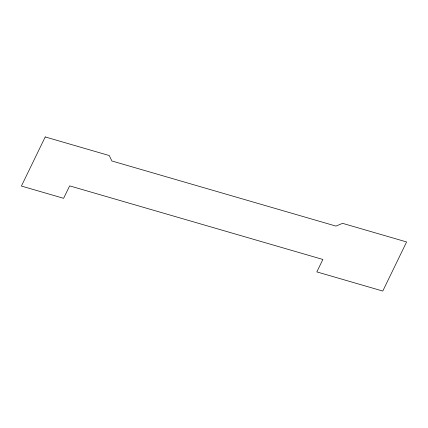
<?xml version="1.0" encoding="UTF-8"?>
<svg xmlns="http://www.w3.org/2000/svg" width="428" height="428" viewBox="0 0 428 428"><rect width="100%" height="100%" fill="white"/><g stroke="black" fill="none" stroke-linecap="round" stroke-linejoin="round"><path stroke-width="0.64" d="M45.224 136.944L21.4 186.052L63.606 198.314L69.641 185.875L322.867 259.459L316.832 271.898L382.776 291.056L406.6 241.948L342.566 223.341L335.953 226.091L111.901 160.987L109.258 155.546L45.224 136.944"/></g></svg>
